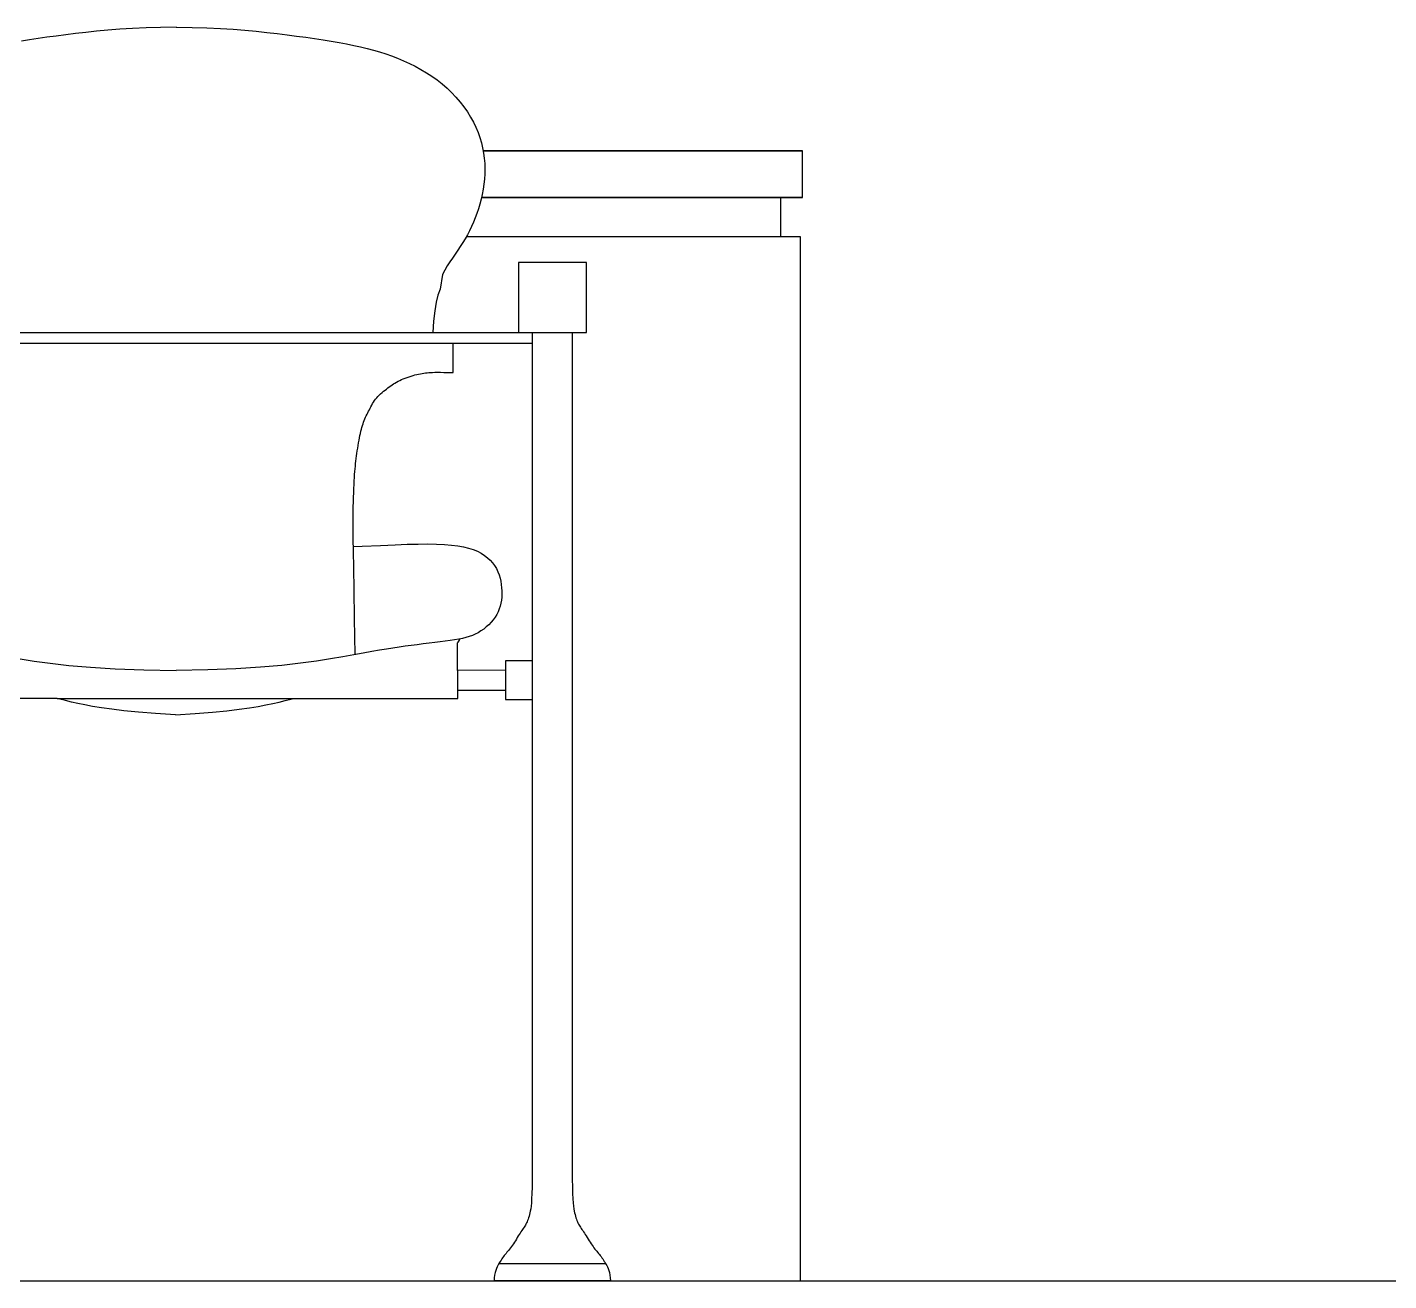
# Model space of a CAD drawing. Header units: millimetres. Extents: x 2056 to 4470, y 1400 to 3101.
# Drawn here: x 2170.531 to 2171.408, y 1478.683 to 1479.49 of the extents above; entities that cross this region are included whole.
import ezdxf

# ---------------------------------------------------------------- set-up
doc = ezdxf.new("R2010")
doc.units = ezdxf.units.MM
doc.layers.add('A-PLAN-2', color=4, linetype='Continuous')
doc.layers.add('A-PLAN-3', color=3, linetype='Continuous')

# ---------------------------------------------------------------- blocks, each defined once
blk = doc.blocks.new('ESCRITORIO CONSULTORIO')
for p, q in [((1.50111, 0.72762, 3.01081), (1.29564, 0.72762, 3.01081)), ((1.29564, 0.72762, 3.01081), (1.50111, 0.72762, 3.01081)), ((1.50111, 0.69762, 3.01081), (1.50111, 0.72762, 3.01081)), ((1.50111, 0.69762, 3.01081), (1.50111, 0.72762, 3.01081)), ((1.29451, 0.69762, 3.01081), (1.50111, 0.69762, 3.01081)), ((1.50111, 0.69762, 3.01081), (1.29451, 0.69762, 3.01081)), ((1.46725, 0.69762, 3.01081), (1.29451, 0.69762, 3.01081)), ((1.29451, 0.69762, 3.01081), (1.46725, 0.69762, 3.01081)), ((1.48825, 0.69762, 3.01081), (1.486, 0.69762, 3.01081)), ((1.486, 0.69762, 3.01081), (1.486, 0.69762, 3.01081)), ((1.486, 0.69762, 3.01081), (1.486, 0.69762, 3.01081)), ((1.48825, 0.69762, 3.01081), (1.486, 0.69762, 3.01081)), ((1.486, 0.69762, 3.01081), (1.486, 0.69762, 3.01081)), ((1.486, 0.69762, 3.01081), (1.486, 0.69762, 3.01081)), ((1.48725, 0.67217, 3.01081), (1.48725, 0.69762, 3.01081)), ((1.48725, 0.69762, 3.01081), (1.48725, 0.69762, 3.01081)), ((1.48725, 0.69762, 3.01081), (1.491, 0.69762, 3.01081)), ((1.48725, 0.67217, 3.01081), (1.48725, 0.69762, 3.01081)), ((1.48725, 0.69762, 3.01081), (1.48725, 0.69762, 3.01081)), ((1.48725, 0.69762, 3.01081), (1.48725, 0.69762, 3.01081)), ((1.491, 0.69762, 3.01081), (1.48725, 0.69762, 3.01081)), ((1.48725, 0.69762, 3.01081), (1.48725, 0.69762, 3.01081)), ((1.48725, 0.69762, 3.01081), (1.48725, 0.69762, 3.01081)), ((1.48725, 0.67217, 3.01081), (1.48725, 0.69762, 3.01081)), ((1.48725, 0.69762, 3.01081), (1.48725, 0.69762, 3.01081)), ((1.48725, 0.67217, 3.01081), (1.48725, 0.69762, 3.01081)), ((1.48725, 0.69762, 3.01081), (1.48725, 0.69762, 3.01081)), ((1.48725, 0.69762, 3.01081), (1.48725, 0.69762, 3.01081)), ((1.48725, 0.69762, 3.01081), (1.48725, 0.69762, 3.01081)), ((1.48725, 0.69762, 3.01081), (1.48725, 0.69762, 3.01081)), ((1.491, 0.69762, 3.01081), (1.491, 0.69762, 3.01081)), ((1.491, 0.69762, 3.01081), (1.49475, 0.69762, 3.01081)), ((1.49475, 0.69762, 3.01081), (1.491, 0.69762, 3.01081)), ((1.491, 0.69762, 3.01081), (1.491, 0.69762, 3.01081)), ((1.49475, 0.69762, 3.01081), (1.49475, 0.69762, 3.01081)), ((1.49475, 0.69762, 3.01081), (1.49775, 0.69762, 3.01081)), ((1.49775, 0.69762, 3.01081), (1.49475, 0.69762, 3.01081)), ((1.49475, 0.69762, 3.01081), (1.49475, 0.69762, 3.01081)), ((1.49775, 0.69762, 3.01081), (1.49775, 0.69762, 3.01081)), ((1.49775, 0.69762, 3.01081), (1.50025, 0.69762, 3.01081)), ((1.50025, 0.69762, 3.01081), (1.49775, 0.69762, 3.01081)), ((1.49775, 0.69762, 3.01081), (1.49775, 0.69762, 3.01081)), ((0.93296, 0.61056, 3.01081), (1.27628, 0.61056, 3.01081)), ((1.27628, 0.61056, 3.01081), (1.33491, 0.61056, 3.01081)), ((1.32726, 0.60361, 3.01081), (0.89291, 0.60361, 3.01081)), ((1.30989, 0.3931, 3.01081), (1.27925, 0.39296, 3.01081)), ((1.30989, 0.3802, 3.01081), (1.27931, 0.38006, 3.01081)), ((1.37457, 0.01089, 3.01081), (1.30562, 0.01089, 3.01081)), ((1.37758, 0, 3.01081), (1.30261, 0, 3.01081))]:
    blk.add_line(p, q)
for points in [[(1.09815, 0.80722), (1.08796, 0.80712), (1.07854, 0.80685), (1.06978, 0.80645), (1.06161, 0.80594), (1.05394, 0.80533), (1.0467, 0.80465), (1.03981, 0.80392), (1.03322, 0.80315), (1.02685, 0.80236), (1.0207, 0.80156), (1.01478, 0.80075), (1.00908, 0.79992), (1.00361, 0.79908), (0.99836, 0.79821)], [(1.09804, 0.80722), (1.10823, 0.80712), (1.11765, 0.80685), (1.12641, 0.80645), (1.13458, 0.80594), (1.14225, 0.80533), (1.14949, 0.80465), (1.15638, 0.80392), (1.16297, 0.80315), (1.16934, 0.80236), (1.17549, 0.80156), (1.18141, 0.80075), (1.18711, 0.79992), (1.19258, 0.79908), (1.19783, 0.79821), (1.20287, 0.79733), (1.20768, 0.79642), (1.21228, 0.79549), (1.21668, 0.79452), (1.22091, 0.79351), (1.225, 0.79243), (1.22897, 0.79128), (1.23286, 0.79004), (1.2367, 0.7887), (1.24051, 0.78724), (1.24431, 0.78565), (1.2481, 0.78393), (1.25184, 0.78207), (1.25552, 0.78008), (1.25912, 0.77795), (1.26262, 0.77567), (1.266, 0.77326), (1.26925, 0.77069), (1.27236, 0.76798), (1.27532, 0.76512), (1.27812, 0.76214), (1.28075, 0.75905), (1.2832, 0.75588), (1.28545, 0.75265), (1.2875, 0.74938), (1.28933, 0.74608), (1.29094, 0.74279), (1.29233, 0.73948), (1.29351, 0.73617), (1.2945, 0.73286), (1.29529, 0.72954), (1.2959, 0.72621), (1.29633, 0.72287), (1.29658, 0.71953), (1.29667, 0.71618), (1.29661, 0.71282), (1.29639, 0.70948), (1.29604, 0.70615), (1.29555, 0.70286), (1.29495, 0.69961), (1.29424, 0.69642), (1.29343, 0.69329), (1.29253, 0.69025), (1.29155, 0.68729), (1.29049, 0.68441), (1.28935, 0.6816), (1.28812, 0.67886), (1.28683, 0.67619), (1.28545, 0.67359), (1.284, 0.67104), (1.28247, 0.66854), (1.28088, 0.66605), (1.27923, 0.66357), (1.27755, 0.66109), (1.27585, 0.65858), (1.27417, 0.65605), (1.27252, 0.65348), (1.27091, 0.65083), (1.26935, 0.64801), (1.26786, 0.63849), (1.26653, 0.63469), (1.26538, 0.63015), (1.26445, 0.62467), (1.26371, 0.618), (1.26323, 0.61056)], [(0.1644, 0.67217), (0, 0.67217), (0, 0), (1.49986, 0), (1.49986, 0.67217), (1.28464, 0.67217)], [(1.33491, 0.61056), (1.3622, 0.61056), (1.3622, 0.65581), (1.31829, 0.65581), (1.31829, 0.61056), (1.33491, 0.61056)], [(1.32726, 0.61034), (1.32726, 0.06542)], [(1.35293, 0.61004), (1.35293, 0.06542)], [(1.27628, 0.58479), (1.27628, 0.60361)], [(1.21312, 0.40324), (1.21276, 0.42649), (1.21248, 0.44489), (1.21227, 0.45914), (1.21212, 0.4699), (1.21202, 0.47787), (1.21196, 0.4837), (1.21194, 0.48808), (1.21195, 0.49169), (1.21198, 0.49508), (1.21202, 0.49836), (1.21209, 0.50153), (1.21216, 0.50456), (1.21225, 0.50744), (1.21235, 0.51015), (1.21247, 0.5127), (1.21258, 0.51506), (1.21271, 0.51723), (1.21284, 0.51924), (1.21299, 0.5211), (1.21314, 0.52286), (1.21331, 0.52455), (1.21348, 0.52618), (1.21367, 0.5278), (1.21388, 0.52944), (1.2141, 0.53111), (1.21434, 0.53281), (1.21459, 0.53452), (1.21485, 0.53624), (1.21512, 0.53794), (1.2154, 0.53961), (1.21569, 0.54123), (1.21598, 0.54279), (1.21627, 0.54428), (1.21657, 0.54569), (1.21688, 0.54704), (1.2172, 0.54833), (1.21753, 0.54956), (1.21788, 0.55074), (1.21825, 0.55187), (1.21863, 0.55296), (1.21904, 0.55401), (1.21947, 0.55503), (1.21992, 0.55602), (1.22038, 0.55699), (1.22085, 0.55796), (1.22134, 0.55892), (1.22183, 0.55988), (1.22233, 0.56085), (1.22284, 0.56183), (1.22335, 0.56282), (1.22388, 0.56382), (1.22444, 0.56481), (1.22503, 0.56579), (1.22567, 0.56676), (1.22635, 0.56771), (1.22708, 0.56863), (1.22788, 0.56952), (1.22872, 0.57038), (1.22961, 0.57121), (1.23053, 0.57201), (1.23146, 0.57278), (1.23241, 0.57353), (1.23335, 0.57425), (1.23428, 0.57494), (1.23519, 0.57562), (1.23609, 0.57627), (1.23699, 0.5769), (1.2379, 0.5775), (1.23883, 0.57809), (1.23979, 0.57867), (1.24081, 0.57922), (1.24188, 0.57976), (1.24301, 0.58028), (1.2442, 0.58078), (1.24543, 0.58127), (1.24669, 0.58173), (1.24797, 0.58216), (1.24923, 0.58256), (1.25049, 0.58294), (1.25171, 0.58328), (1.25289, 0.58358), (1.25404, 0.58385), (1.25516, 0.58409), (1.25626, 0.58429), (1.25735, 0.58447), (1.25845, 0.58462), (1.25955, 0.58474), (1.26067, 0.58484), (1.26183, 0.58492), (1.26308, 0.58497), (1.26449, 0.585), (1.26613, 0.58501), (1.26806, 0.58499), (1.27035, 0.58495), (1.27307, 0.58488), (1.27628, 0.58479)], [(0.99746, 0.40052), (1.0065, 0.39907), (1.01692, 0.39763), (1.02895, 0.39625), (1.04282, 0.39503), (1.05878, 0.39403), (1.07704, 0.39333), (1.09785, 0.393)], [(1.21208, 0.47281), (1.21771, 0.47304), (1.22944, 0.47355), (1.23887, 0.47396), (1.24676, 0.47425), (1.25375, 0.47441), (1.26004, 0.47446), (1.26567, 0.47436), (1.27071, 0.47414), (1.27523, 0.47377), (1.27927, 0.47326), (1.2829, 0.47261), (1.28618, 0.4718), (1.28916, 0.47084), (1.29187, 0.46973), (1.29431, 0.46849), (1.2965, 0.46711), (1.29845, 0.46562), (1.30018, 0.46401), (1.30169, 0.4623), (1.30299, 0.46049), (1.30411, 0.45859), (1.30506, 0.45662), (1.30583, 0.4546), (1.30646, 0.45254), (1.30694, 0.45045), (1.30729, 0.44836), (1.30752, 0.44627), (1.30764, 0.44421), (1.30766, 0.44219), (1.30758, 0.4402), (1.30738, 0.43826), (1.30706, 0.43635), (1.30661, 0.43448), (1.30601, 0.43264), (1.30527, 0.43084), (1.30436, 0.42907), (1.30328, 0.42734), (1.30205, 0.42566), (1.30069, 0.42404), (1.2992, 0.42249), (1.29761, 0.42103), (1.29594, 0.41968), (1.29419, 0.41844), (1.2924, 0.41734), (1.29056, 0.41638), (1.28865, 0.41554), (1.28666, 0.41482), (1.28454, 0.41418), (1.28228, 0.41363), (1.27985, 0.41313), (1.27722, 0.41267), (1.27436, 0.41223), (1.27125, 0.41181), (1.26792, 0.41138), (1.26441, 0.41095), (1.26075, 0.4105), (1.25698, 0.41005), (1.25314, 0.40958), (1.24925, 0.40908), (1.24537, 0.40856), (1.24149, 0.408), (1.23752, 0.40739), (1.23335, 0.40672), (1.22886, 0.40597), (1.22393, 0.40513), (1.21844, 0.40418), (1.21227, 0.4031), (1.20531, 0.40188), (1.19742, 0.40052), (1.18839, 0.39907), (1.178, 0.39763), (1.16603, 0.39625), (1.15226, 0.39503), (1.13645, 0.39403), (1.11839, 0.39333), (1.09785, 0.393)], [(1.27917, 0.41078), (1.27955, 0.4113), (1.27995, 0.41191), (1.28029, 0.41245), (1.28057, 0.41293), (1.28078, 0.41332)], [(1.02137, 0.37495), (0.91554, 0.37495), (0.91571, 0.41078)], [(1.02137, 0.37495), (1.27933, 0.37495), (1.27917, 0.41078)], [(1.32726, 0.39916), (1.30989, 0.39916), (1.30989, 0.37427), (1.32726, 0.37427)], [(1.09744, 0.36454), (1.08459, 0.36536), (1.07364, 0.36622), (1.06433, 0.3671), (1.05646, 0.36801), (1.04979, 0.36892), (1.04409, 0.36985), (1.03913, 0.37078), (1.03469, 0.37172), (1.03057, 0.37264), (1.02669, 0.37357), (1.02303, 0.3745), (1.02137, 0.37495)], [(1.09744, 0.36454), (1.11028, 0.36536), (1.12124, 0.36622), (1.13054, 0.3671), (1.13841, 0.36801), (1.14509, 0.36892), (1.15079, 0.36985), (1.15574, 0.37078), (1.16019, 0.37172), (1.16431, 0.37264), (1.16818, 0.37357), (1.17184, 0.3745), (1.17351, 0.37495)], [(1.32726, 0.06542), (1.32715, 0.06033), (1.327, 0.05616), (1.32683, 0.05279), (1.32664, 0.0501), (1.32643, 0.04797), (1.3262, 0.04628), (1.32596, 0.0449), (1.3257, 0.04371), (1.32543, 0.04261), (1.32515, 0.04158), (1.32486, 0.0406), (1.32455, 0.03969), (1.32423, 0.03882), (1.32389, 0.038), (1.32354, 0.03723), (1.32316, 0.03649), (1.32277, 0.03579), (1.32236, 0.0351), (1.32192, 0.03443), (1.32146, 0.03374), (1.32098, 0.03304), (1.32048, 0.03231), (1.31995, 0.03153), (1.3194, 0.03069), (1.31882, 0.02979), (1.31822, 0.02883), (1.3176, 0.02783), (1.31698, 0.02681), (1.31634, 0.02579), (1.3157, 0.02478), (1.31507, 0.02381), (1.31444, 0.02288), (1.31382, 0.02201), (1.31322, 0.0212), (1.31262, 0.02043), (1.31204, 0.01971), (1.31146, 0.019), (1.31089, 0.01832), (1.31033, 0.01764), (1.30978, 0.01696), (1.30924, 0.01627), (1.3087, 0.01556), (1.30816, 0.01484), (1.30763, 0.01409), (1.30711, 0.01331), (1.30659, 0.01251), (1.30608, 0.01167), (1.30556, 0.01079), (1.30506, 0.00987), (1.30457, 0.00888), (1.3041, 0.0078), (1.30368, 0.00659), (1.30331, 0.00524), (1.30299, 0.0037), (1.30276, 0.00197), (1.30261, 0)], [(1.35293, 0.06542), (1.35304, 0.06033), (1.35319, 0.05616), (1.35336, 0.05279), (1.35355, 0.0501), (1.35376, 0.04797), (1.35399, 0.04628), (1.35423, 0.0449), (1.35449, 0.04371), (1.35476, 0.04261), (1.35504, 0.04158), (1.35533, 0.0406), (1.35564, 0.03969), (1.35596, 0.03882), (1.3563, 0.038), (1.35665, 0.03723), (1.35703, 0.03649), (1.35742, 0.03579), (1.35783, 0.0351), (1.35827, 0.03443), (1.35873, 0.03374), (1.35921, 0.03304), (1.35971, 0.03231), (1.36024, 0.03153), (1.36079, 0.03069), (1.36137, 0.02979), (1.36197, 0.02883), (1.36259, 0.02783), (1.36321, 0.02681), (1.36385, 0.02579), (1.36449, 0.02478), (1.36512, 0.02381), (1.36575, 0.02288), (1.36637, 0.02201), (1.36697, 0.0212), (1.36757, 0.02043), (1.36815, 0.01971), (1.36873, 0.019), (1.3693, 0.01832), (1.36986, 0.01764), (1.37041, 0.01696), (1.37095, 0.01627), (1.37149, 0.01556), (1.37203, 0.01484), (1.37256, 0.01409), (1.37308, 0.01331), (1.3736, 0.01251), (1.37411, 0.01167), (1.37462, 0.01079), (1.37513, 0.00987), (1.37562, 0.00888), (1.37609, 0.0078), (1.37651, 0.00659), (1.37688, 0.00524), (1.3772, 0.0037), (1.37743, 0.00197), (1.37758, 0)]]:
    blk.add_lwpolyline(points)

msp = doc.modelspace()

# ---------------------------------------------------------------- linework, layer by layer
at = {"layer": 'A-PLAN-2'}
msp.add_lwpolyline([(2163.28831, 1478.68315), (2182.62113, 1478.68315)], dxfattribs=at)

# ---------------------------------------------------------------- block references
at = {"layer": 'A-PLAN-3'}
msp.add_blockref('ESCRITORIO CONSULTORIO', (2169.52906, 1478.68315), dxfattribs=at)

doc.saveas('drawing.dxf')
